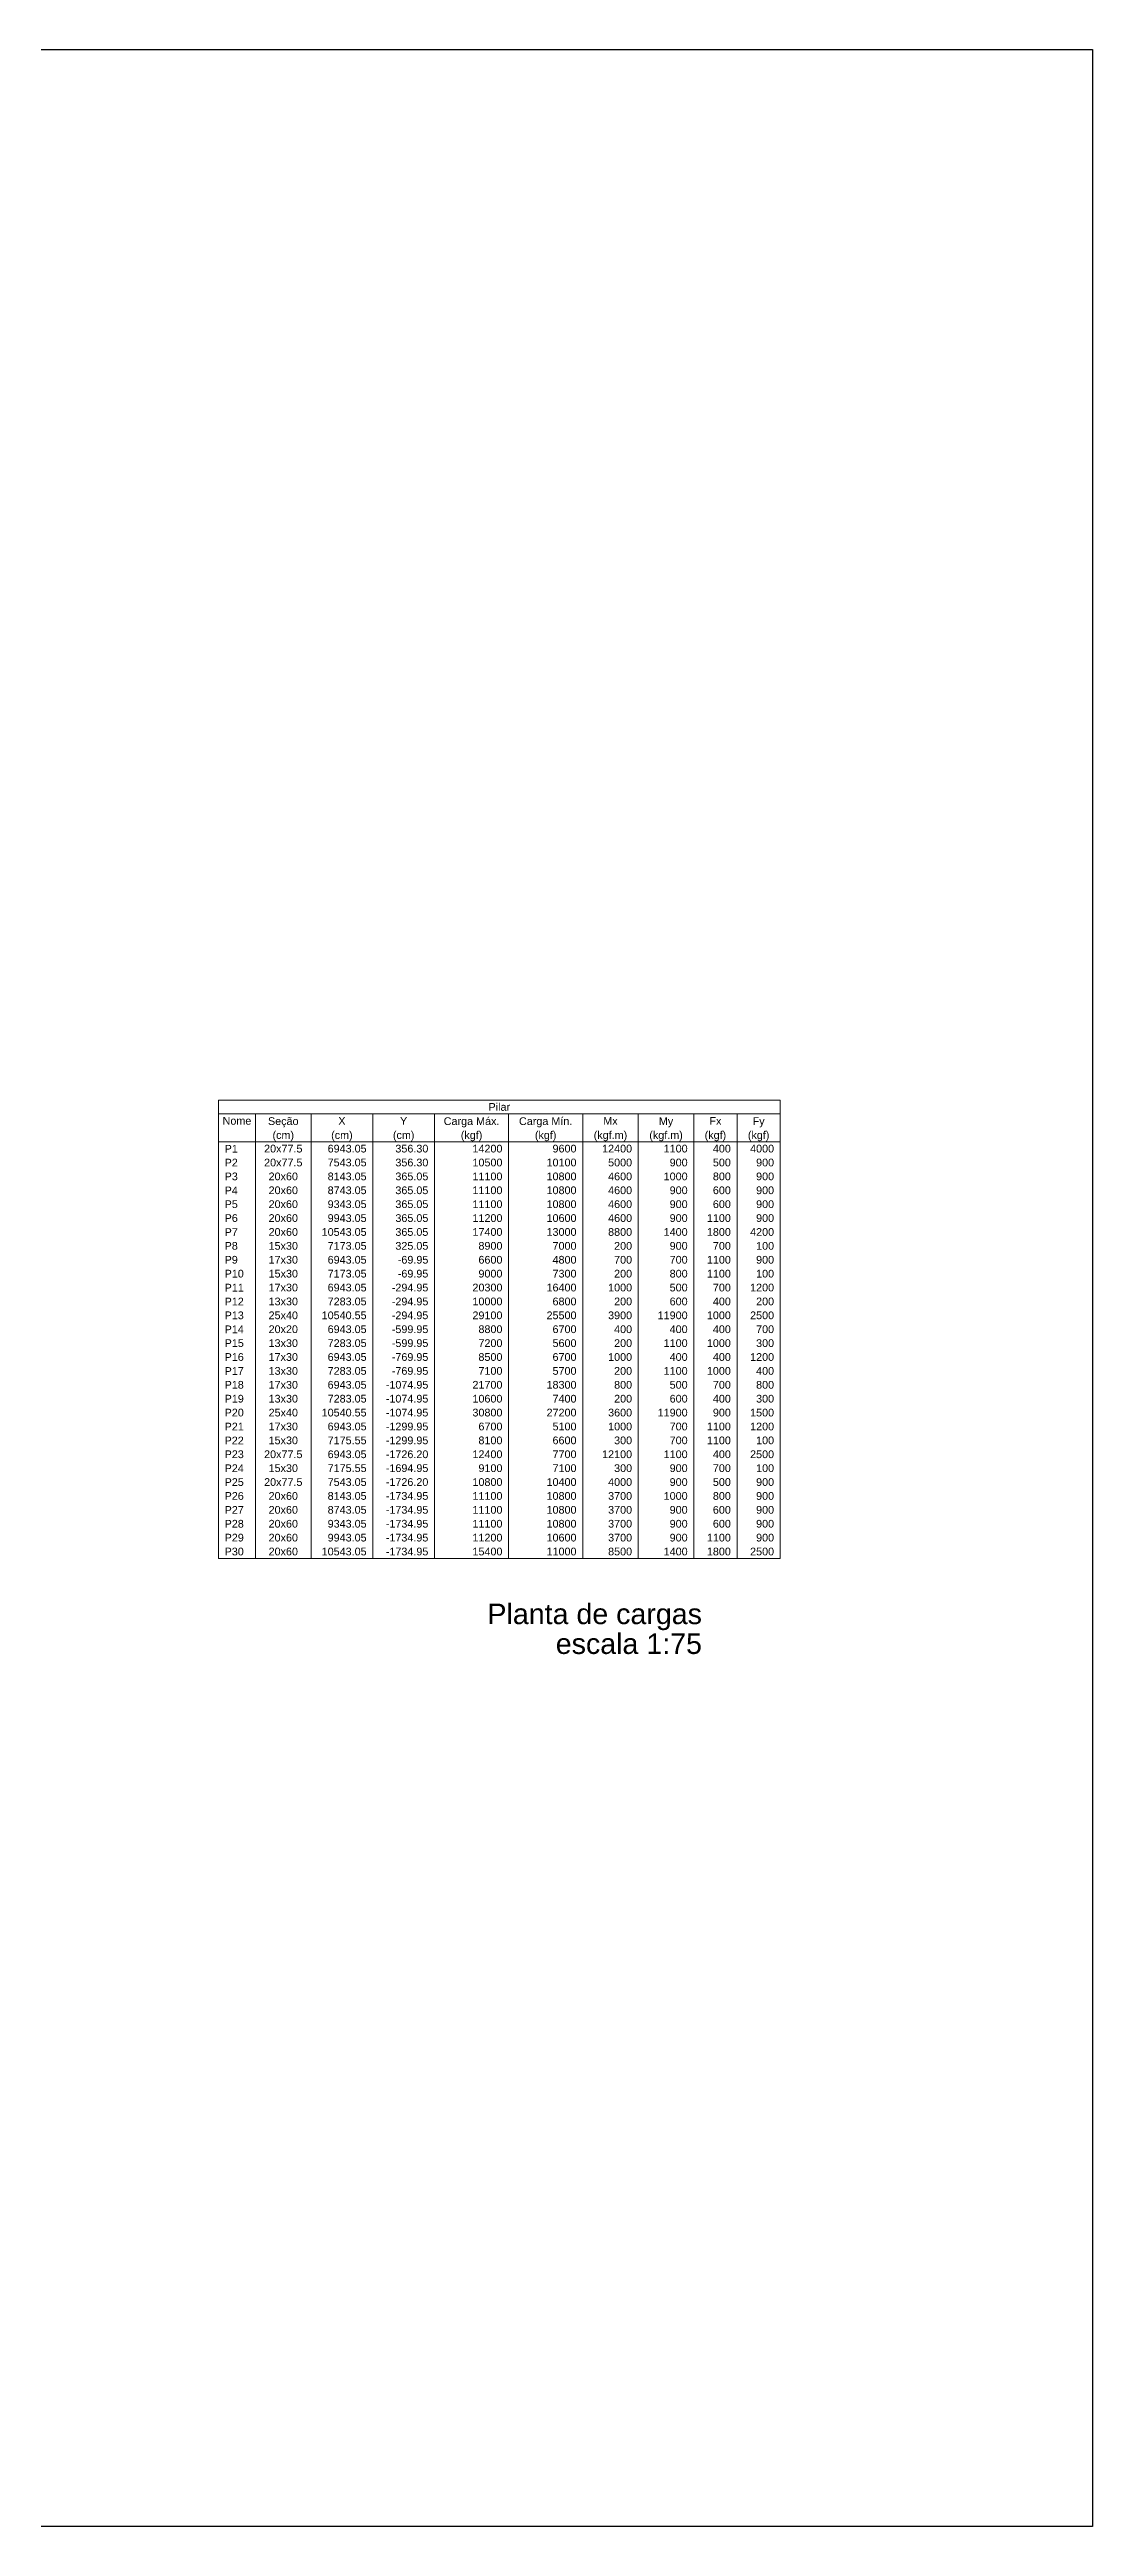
# Model space of a CAD drawing. Extents: x 25 to 1028, y -81 to 176.
# Drawn here: x 840.89 to 858.73, y 4.96 to 47.32 of the extents above; entities that cross this region are included whole.
import ezdxf

# ---------------------------------------------------------------- set-up
doc = ezdxf.new("R2010")
doc.units = 0
doc.header["$LTSCALE"] = 0.3
for name, color, linetype, lineweight in [('LC-Tabelas', 1, 'CONTINUOUS', 20), ('LC-Textos', 3, 'CONTINUOUS', 20), ('LC-Textos das tabelas', 5, 'CONTINUOUS', 5)]:
    doc.layers.add(name, color=color, linetype=linetype, lineweight=lineweight)
doc.layers.add('VPort', color=45, linetype='CONTINUOUS', plot=False)
doc.styles.add('Arial', font='arial.ttf')

msp = doc.modelspace()

# ---------------------------------------------------------------- linework, layer by layer
at = {"layer": 'LC-Tabelas'}
for p, q in [((843.7781229, 29.35220551), (853.3877229, 29.35220551)), ((843.7781229, 29.35220551), (843.7781229, 21.51140551)), ((853.3877229, 29.35220551), (853.3877229, 21.51140551)), ((853.3877229, 29.35220551), (853.3877229, 29.11460551)), ((843.7781229, 29.11460551), (853.3877229, 29.11460551)), ((844.4117229, 29.11460551), (844.4117229, 21.51140551)), ((845.3621229, 29.11460551), (845.3621229, 21.51140551)), ((846.4181229, 29.11460551), (846.4181229, 21.51140551)), ((847.4741229, 29.11460551), (847.4741229, 21.51140551)), ((848.7413229, 29.11460551), (848.7413229, 21.51140551)), ((850.0085229, 29.11460551), (850.0085229, 21.51140551)), ((850.9589229, 29.11460551), (850.9589229, 21.51140551)), ((851.9093229, 29.11460551), (851.9093229, 21.51140551)), ((852.6485229, 29.11460551), (852.6485229, 21.51140551)), ((843.7781229, 28.63940551), (853.3877229, 28.63940551)), ((843.7781229, 21.51140551), (853.3877229, 21.51140551))]:
    msp.add_line(p, q, dxfattribs=at)
at = {"layer": 'VPort'}
msp.add_lwpolyline([(812.40033924, 47.3179392), (858.72820673, 47.3179392), (858.72820673, 4.95887634), (812.40033924, 4.95887634)], close=True, dxfattribs=at)

# ---------------------------------------------------------------- texts
at = {"layer": 'LC-Textos', "char_height": 0.35, "attachment_point": 9, "line_spacing_factor": 0.798, "style": 'Arial'}
for s, insert, width in [('Planta de cargas', (852.04840099, 20.28460412), 6.72), ('escala 1:75', (852.04840099, 19.87510412), 4.62)]:
    msp.add_mtext(s, dxfattribs=dict(at, insert=insert, width=width))
at = {"layer": 'LC-Textos das tabelas', "char_height": 0.132, "line_spacing_factor": 0.798, "style": 'Arial'}
for s, insert, width, attachment_point in [('Pilar', (848.5827513, 29.16716551), 0.792, 8), ('Nome', (844.0947513, 28.92956551), 0.6336, 8), ('Seção', (844.8867513, 28.88600551), 0.792, 8), ('(cm)', (844.8867513, 28.64840551), 0.6336, 8), ('(cm)', (845.8899513, 28.64840551), 0.6336, 8), ('X', (845.8899513, 28.92956551), 0.1584, 8), ('(cm)', (846.9459513, 28.64840551), 0.6336, 8), ('Y', (846.9459513, 28.92956551), 0.1584, 8), ('Carga Máx.', (848.1075513, 28.88600551), 1.584, 8), ('(kgf)', (848.1075513, 28.64840551), 0.792, 8), ('Carga Mín.', (849.3747513, 28.88600551), 1.584, 8), ('(kgf)', (849.3747513, 28.64840551), 0.792, 8), ('(kgf.m)', (850.4835513, 28.64840551), 1.1088, 8), ('Mx', (850.4835513, 28.92956551), 0.3168, 8), ('(kgf.m)', (851.4339513, 28.64840551), 1.1088, 8), ('My', (851.4339513, 28.88600551), 0.3168, 8), ('(kgf)', (852.2787513, 28.64840551), 0.792, 8), ('Fx', (852.2787513, 28.92956551), 0.3168, 8), ('(kgf)', (853.0179513, 28.64840551), 0.792, 8), ('Fy', (853.0179513, 28.88600551), 0.3168, 8), ('P1', (843.8835513, 28.45436551), 0.3168, 7), ('20x77.5', (844.8867513, 28.45436551), 1.1088, 8), ('6943.05', (846.3123513, 28.45436551), 1.1088, 9), ('356.30', (847.3683513, 28.45436551), 0.9504, 9), ('14200', (848.6355513, 28.45436551), 0.792, 9), ('9600', (849.9027513, 28.45436551), 0.6336, 9), ('12400', (850.8531513, 28.45436551), 0.792, 9), ('1100', (851.8035513, 28.45436551), 0.6336, 9), ('400', (852.5427513, 28.45436551), 0.4752, 9), ('4000', (853.2819513, 28.45436551), 0.6336, 9), ('P2', (843.8835513, 28.21676551), 0.3168, 7), ('P3', (843.8835513, 27.97916551), 0.3168, 7), ('20x77.5', (844.8867513, 28.21676551), 1.1088, 8), ('20x60', (844.8867513, 27.97916551), 0.792, 8), ('8143.05', (846.3123513, 27.97916551), 1.1088, 9), ('7543.05', (846.3123513, 28.21676551), 1.1088, 9), ('356.30', (847.3683513, 28.21676551), 0.9504, 9), ('365.05', (847.3683513, 27.97916551), 0.9504, 9), ('10500', (848.6355513, 28.21676551), 0.792, 9), ('11100', (848.6355513, 27.97916551), 0.792, 9), ('10100', (849.9027513, 28.21676551), 0.792, 9), ('10800', (849.9027513, 27.97916551), 0.792, 9), ('4600', (850.8531513, 27.97916551), 0.6336, 9), ('5000', (850.8531513, 28.21676551), 0.6336, 9), ('1000', (851.8035513, 27.97916551), 0.6336, 9), ('900', (851.8035513, 28.21676551), 0.4752, 9), ('500', (852.5427513, 28.21676551), 0.4752, 9), ('800', (852.5427513, 27.97916551), 0.4752, 9), ('900', (853.2819513, 28.21676551), 0.4752, 9), ('900', (853.2819513, 27.97916551), 0.4752, 9), ('P4', (843.8835513, 27.74156551), 0.3168, 7), ('P5', (843.8835513, 27.50396551), 0.3168, 7), ('20x60', (844.8867513, 27.74156551), 0.792, 8), ('20x60', (844.8867513, 27.50396551), 0.792, 8), ('8743.05', (846.3123513, 27.74156551), 1.1088, 9), ('9343.05', (846.3123513, 27.50396551), 1.1088, 9), ('365.05', (847.3683513, 27.74156551), 0.9504, 9), ('365.05', (847.3683513, 27.50396551), 0.9504, 9), ('11100', (848.6355513, 27.74156551), 0.792, 9), ('11100', (848.6355513, 27.50396551), 0.792, 9), ('10800', (849.9027513, 27.74156551), 0.792, 9), ('10800', (849.9027513, 27.50396551), 0.792, 9), ('4600', (850.8531513, 27.74156551), 0.6336, 9), ('4600', (850.8531513, 27.50396551), 0.6336, 9), ('900', (851.8035513, 27.74156551), 0.4752, 9), ('900', (851.8035513, 27.50396551), 0.4752, 9), ('600', (852.5427513, 27.74156551), 0.4752, 9), ('600', (852.5427513, 27.50396551), 0.4752, 9), ('900', (853.2819513, 27.74156551), 0.4752, 9), ('900', (853.2819513, 27.50396551), 0.4752, 9), ('P6', (843.8835513, 27.26636551), 0.3168, 7), ('P7', (843.8835513, 27.02876551), 0.3168, 7), ('20x60', (844.8867513, 27.26636551), 0.792, 8), ('20x60', (844.8867513, 27.02876551), 0.792, 8), ('10543.05', (846.3123513, 27.02876551), 1.2672, 9), ('9943.05', (846.3123513, 27.26636551), 1.1088, 9), ('365.05', (847.3683513, 27.26636551), 0.9504, 9), ('365.05', (847.3683513, 27.02876551), 0.9504, 9), ('11200', (848.6355513, 27.26636551), 0.792, 9), ('17400', (848.6355513, 27.02876551), 0.792, 9), ('10600', (849.9027513, 27.26636551), 0.792, 9), ('13000', (849.9027513, 27.02876551), 0.792, 9), ('4600', (850.8531513, 27.26636551), 0.6336, 9), ('8800', (850.8531513, 27.02876551), 0.6336, 9), ('1400', (851.8035513, 27.02876551), 0.6336, 9), ('900', (851.8035513, 27.26636551), 0.4752, 9), ('1100', (852.5427513, 27.26636551), 0.6336, 9), ('1800', (852.5427513, 27.02876551), 0.6336, 9), ('4200', (853.2819513, 27.02876551), 0.6336, 9), ('900', (853.2819513, 27.26636551), 0.4752, 9), ('P8', (843.8835513, 26.79116551), 0.3168, 7), ('P9', (843.8835513, 26.55356551), 0.3168, 7), ('15x30', (844.8867513, 26.79116551), 0.792, 8), ('17x30', (844.8867513, 26.55356551), 0.792, 8), ('6943.05', (846.3123513, 26.55356551), 1.1088, 9), ('7173.05', (846.3123513, 26.79116551), 1.1088, 9), ('325.05', (847.3683513, 26.79116551), 0.9504, 9), ('-69.95', (847.3683513, 26.55356551), 0.9504, 9), ('8900', (848.6355513, 26.79116551), 0.6336, 9), ('6600', (848.6355513, 26.55356551), 0.6336, 9), ('4800', (849.9027513, 26.55356551), 0.6336, 9), ('7000', (849.9027513, 26.79116551), 0.6336, 9), ('200', (850.8531513, 26.79116551), 0.4752, 9), ('700', (850.8531513, 26.55356551), 0.4752, 9), ('900', (851.8035513, 26.79116551), 0.4752, 9), ('700', (851.8035513, 26.55356551), 0.4752, 9), ('1100', (852.5427513, 26.55356551), 0.6336, 9), ('700', (852.5427513, 26.79116551), 0.4752, 9), ('900', (853.2819513, 26.55356551), 0.4752, 9), ('100', (853.2819513, 26.79116551), 0.4752, 9), ('P10', (843.8835513, 26.31596551), 0.4752, 7), ('15x30', (844.8867513, 26.31596551), 0.792, 8), ('7173.05', (846.3123513, 26.31596551), 1.1088, 9), ('-69.95', (847.3683513, 26.31596551), 0.9504, 9), ('9000', (848.6355513, 26.31596551), 0.6336, 9), ('7300', (849.9027513, 26.31596551), 0.6336, 9), ('200', (850.8531513, 26.31596551), 0.4752, 9), ('800', (851.8035513, 26.31596551), 0.4752, 9), ('1100', (852.5427513, 26.31596551), 0.6336, 9), ('100', (853.2819513, 26.31596551), 0.4752, 9), ('P11', (843.8835513, 26.07836551), 0.4752, 7), ('P12', (843.8835513, 25.84076551), 0.4752, 7), ('17x30', (844.8867513, 26.07836551), 0.792, 8), ('13x30', (844.8867513, 25.84076551), 0.792, 8), ('6943.05', (846.3123513, 26.07836551), 1.1088, 9), ('7283.05', (846.3123513, 25.84076551), 1.1088, 9), ('-294.95', (847.3683513, 26.07836551), 1.1088, 9), ('-294.95', (847.3683513, 25.84076551), 1.1088, 9), ('20300', (848.6355513, 26.07836551), 0.792, 9), ('10000', (848.6355513, 25.84076551), 0.792, 9), ('16400', (849.9027513, 26.07836551), 0.792, 9), ('6800', (849.9027513, 25.84076551), 0.6336, 9), ('1000', (850.8531513, 26.07836551), 0.6336, 9), ('200', (850.8531513, 25.84076551), 0.4752, 9), ('500', (851.8035513, 26.07836551), 0.4752, 9), ('600', (851.8035513, 25.84076551), 0.4752, 9), ('400', (852.5427513, 25.84076551), 0.4752, 9), ('700', (852.5427513, 26.07836551), 0.4752, 9), ('1200', (853.2819513, 26.07836551), 0.6336, 9), ('200', (853.2819513, 25.84076551), 0.4752, 9), ('P13', (843.8835513, 25.60316551), 0.4752, 7), ('P14', (843.8835513, 25.36556551), 0.4752, 7), ('25x40', (844.8867513, 25.60316551), 0.792, 8), ('20x20', (844.8867513, 25.36556551), 0.792, 8), ('10540.55', (846.3123513, 25.60316551), 1.2672, 9), ('6943.05', (846.3123513, 25.36556551), 1.1088, 9), ('-294.95', (847.3683513, 25.60316551), 1.1088, 9), ('-599.95', (847.3683513, 25.36556551), 1.1088, 9), ('29100', (848.6355513, 25.60316551), 0.792, 9), ('8800', (848.6355513, 25.36556551), 0.6336, 9), ('25500', (849.9027513, 25.60316551), 0.792, 9), ('6700', (849.9027513, 25.36556551), 0.6336, 9), ('3900', (850.8531513, 25.60316551), 0.6336, 9), ('400', (850.8531513, 25.36556551), 0.4752, 9), ('11900', (851.8035513, 25.60316551), 0.792, 9), ('400', (851.8035513, 25.36556551), 0.4752, 9), ('1000', (852.5427513, 25.60316551), 0.6336, 9), ('400', (852.5427513, 25.36556551), 0.4752, 9), ('2500', (853.2819513, 25.60316551), 0.6336, 9), ('700', (853.2819513, 25.36556551), 0.4752, 9), ('P15', (843.8835513, 25.12796551), 0.4752, 7), ('P16', (843.8835513, 24.89036551), 0.4752, 7), ('13x30', (844.8867513, 25.12796551), 0.792, 8), ('17x30', (844.8867513, 24.89036551), 0.792, 8), ('6943.05', (846.3123513, 24.89036551), 1.1088, 9), ('7283.05', (846.3123513, 25.12796551), 1.1088, 9), ('-599.95', (847.3683513, 25.12796551), 1.1088, 9), ('-769.95', (847.3683513, 24.89036551), 1.1088, 9), ('8500', (848.6355513, 24.89036551), 0.6336, 9), ('7200', (848.6355513, 25.12796551), 0.6336, 9), ('5600', (849.9027513, 25.12796551), 0.6336, 9), ('6700', (849.9027513, 24.89036551), 0.6336, 9), ('1000', (850.8531513, 24.89036551), 0.6336, 9), ('200', (850.8531513, 25.12796551), 0.4752, 9), ('1100', (851.8035513, 25.12796551), 0.6336, 9), ('400', (851.8035513, 24.89036551), 0.4752, 9), ('1000', (852.5427513, 25.12796551), 0.6336, 9), ('400', (852.5427513, 24.89036551), 0.4752, 9), ('1200', (853.2819513, 24.89036551), 0.6336, 9), ('300', (853.2819513, 25.12796551), 0.4752, 9), ('P17', (843.8835513, 24.65276551), 0.4752, 7), ('13x30', (844.8867513, 24.65276551), 0.792, 8), ('7283.05', (846.3123513, 24.65276551), 1.1088, 9), ('-769.95', (847.3683513, 24.65276551), 1.1088, 9), ('7100', (848.6355513, 24.65276551), 0.6336, 9), ('5700', (849.9027513, 24.65276551), 0.6336, 9), ('200', (850.8531513, 24.65276551), 0.4752, 9), ('1100', (851.8035513, 24.65276551), 0.6336, 9), ('1000', (852.5427513, 24.65276551), 0.6336, 9), ('400', (853.2819513, 24.65276551), 0.4752, 9), ('P18', (843.8835513, 24.41516551), 0.4752, 7), ('P19', (843.8835513, 24.17756551), 0.4752, 7), ('17x30', (844.8867513, 24.41516551), 0.792, 8), ('13x30', (844.8867513, 24.17756551), 0.792, 8), ('6943.05', (846.3123513, 24.41516551), 1.1088, 9), ('7283.05', (846.3123513, 24.17756551), 1.1088, 9), ('-1074.95', (847.3683513, 24.41516551), 1.2672, 9), ('-1074.95', (847.3683513, 24.17756551), 1.2672, 9), ('21700', (848.6355513, 24.41516551), 0.792, 9), ('10600', (848.6355513, 24.17756551), 0.792, 9), ('18300', (849.9027513, 24.41516551), 0.792, 9), ('7400', (849.9027513, 24.17756551), 0.6336, 9), ('800', (850.8531513, 24.41516551), 0.4752, 9), ('200', (850.8531513, 24.17756551), 0.4752, 9), ('500', (851.8035513, 24.41516551), 0.4752, 9), ('600', (851.8035513, 24.17756551), 0.4752, 9), ('400', (852.5427513, 24.17756551), 0.4752, 9), ('700', (852.5427513, 24.41516551), 0.4752, 9), ('300', (853.2819513, 24.17756551), 0.4752, 9), ('800', (853.2819513, 24.41516551), 0.4752, 9), ('P20', (843.8835513, 23.93996551), 0.4752, 7), ('P21', (843.8835513, 23.70236551), 0.4752, 7), ('25x40', (844.8867513, 23.93996551), 0.792, 8), ('17x30', (844.8867513, 23.70236551), 0.792, 8), ('10540.55', (846.3123513, 23.93996551), 1.2672, 9), ('6943.05', (846.3123513, 23.70236551), 1.1088, 9), ('-1074.95', (847.3683513, 23.93996551), 1.2672, 9), ('-1299.95', (847.3683513, 23.70236551), 1.2672, 9), ('30800', (848.6355513, 23.93996551), 0.792, 9), ('6700', (848.6355513, 23.70236551), 0.6336, 9), ('27200', (849.9027513, 23.93996551), 0.792, 9), ('5100', (849.9027513, 23.70236551), 0.6336, 9), ('3600', (850.8531513, 23.93996551), 0.6336, 9), ('1000', (850.8531513, 23.70236551), 0.6336, 9), ('11900', (851.8035513, 23.93996551), 0.792, 9), ('700', (851.8035513, 23.70236551), 0.4752, 9), ('1100', (852.5427513, 23.70236551), 0.6336, 9), ('900', (852.5427513, 23.93996551), 0.4752, 9), ('1500', (853.2819513, 23.93996551), 0.6336, 9), ('1200', (853.2819513, 23.70236551), 0.6336, 9), ('P22', (843.8835513, 23.46476551), 0.4752, 7), ('P23', (843.8835513, 23.22716551), 0.4752, 7), ('20x77.5', (844.8867513, 23.22716551), 1.1088, 8), ('15x30', (844.8867513, 23.46476551), 0.792, 8), ('6943.05', (846.3123513, 23.22716551), 1.1088, 9), ('7175.55', (846.3123513, 23.46476551), 1.1088, 9), ('-1299.95', (847.3683513, 23.46476551), 1.2672, 9), ('-1726.20', (847.3683513, 23.22716551), 1.2672, 9), ('12400', (848.6355513, 23.22716551), 0.792, 9), ('8100', (848.6355513, 23.46476551), 0.6336, 9), ('6600', (849.9027513, 23.46476551), 0.6336, 9), ('7700', (849.9027513, 23.22716551), 0.6336, 9), ('12100', (850.8531513, 23.22716551), 0.792, 9), ('300', (850.8531513, 23.46476551), 0.4752, 9), ('1100', (851.8035513, 23.22716551), 0.6336, 9), ('700', (851.8035513, 23.46476551), 0.4752, 9), ('1100', (852.5427513, 23.46476551), 0.6336, 9), ('400', (852.5427513, 23.22716551), 0.4752, 9), ('2500', (853.2819513, 23.22716551), 0.6336, 9), ('100', (853.2819513, 23.46476551), 0.4752, 9), ('P24', (843.8835513, 22.98956551), 0.4752, 7), ('P25', (843.8835513, 22.75196551), 0.4752, 7), ('20x77.5', (844.8867513, 22.75196551), 1.1088, 8), ('15x30', (844.8867513, 22.98956551), 0.792, 8), ('7175.55', (846.3123513, 22.98956551), 1.1088, 9), ('7543.05', (846.3123513, 22.75196551), 1.1088, 9), ('-1694.95', (847.3683513, 22.98956551), 1.2672, 9), ('-1726.20', (847.3683513, 22.75196551), 1.2672, 9), ('10800', (848.6355513, 22.75196551), 0.792, 9), ('9100', (848.6355513, 22.98956551), 0.6336, 9), ('10400', (849.9027513, 22.75196551), 0.792, 9), ('7100', (849.9027513, 22.98956551), 0.6336, 9), ('4000', (850.8531513, 22.75196551), 0.6336, 9), ('300', (850.8531513, 22.98956551), 0.4752, 9), ('900', (851.8035513, 22.98956551), 0.4752, 9), ('900', (851.8035513, 22.75196551), 0.4752, 9), ('500', (852.5427513, 22.75196551), 0.4752, 9), ('700', (852.5427513, 22.98956551), 0.4752, 9), ('900', (853.2819513, 22.75196551), 0.4752, 9), ('100', (853.2819513, 22.98956551), 0.4752, 9), ('P26', (843.8835513, 22.51436551), 0.4752, 7), ('20x60', (844.8867513, 22.51436551), 0.792, 8), ('8143.05', (846.3123513, 22.51436551), 1.1088, 9), ('-1734.95', (847.3683513, 22.51436551), 1.2672, 9), ('11100', (848.6355513, 22.51436551), 0.792, 9), ('10800', (849.9027513, 22.51436551), 0.792, 9), ('3700', (850.8531513, 22.51436551), 0.6336, 9), ('1000', (851.8035513, 22.51436551), 0.6336, 9), ('800', (852.5427513, 22.51436551), 0.4752, 9), ('900', (853.2819513, 22.51436551), 0.4752, 9), ('P27', (843.8835513, 22.27676551), 0.4752, 7), ('P28', (843.8835513, 22.03916551), 0.4752, 7), ('20x60', (844.8867513, 22.27676551), 0.792, 8), ('20x60', (844.8867513, 22.03916551), 0.792, 8), ('8743.05', (846.3123513, 22.27676551), 1.1088, 9), ('9343.05', (846.3123513, 22.03916551), 1.1088, 9), ('-1734.95', (847.3683513, 22.27676551), 1.2672, 9), ('-1734.95', (847.3683513, 22.03916551), 1.2672, 9), ('11100', (848.6355513, 22.27676551), 0.792, 9), ('11100', (848.6355513, 22.03916551), 0.792, 9), ('10800', (849.9027513, 22.27676551), 0.792, 9), ('10800', (849.9027513, 22.03916551), 0.792, 9), ('3700', (850.8531513, 22.27676551), 0.6336, 9), ('3700', (850.8531513, 22.03916551), 0.6336, 9), ('900', (851.8035513, 22.27676551), 0.4752, 9), ('900', (851.8035513, 22.03916551), 0.4752, 9), ('600', (852.5427513, 22.27676551), 0.4752, 9), ('600', (852.5427513, 22.03916551), 0.4752, 9), ('900', (853.2819513, 22.27676551), 0.4752, 9), ('900', (853.2819513, 22.03916551), 0.4752, 9), ('P29', (843.8835513, 21.80156551), 0.4752, 7), ('P30', (843.8835513, 21.56396551), 0.4752, 7), ('20x60', (844.8867513, 21.80156551), 0.792, 8), ('20x60', (844.8867513, 21.56396551), 0.792, 8), ('10543.05', (846.3123513, 21.56396551), 1.2672, 9), ('9943.05', (846.3123513, 21.80156551), 1.1088, 9), ('-1734.95', (847.3683513, 21.80156551), 1.2672, 9), ('-1734.95', (847.3683513, 21.56396551), 1.2672, 9), ('11200', (848.6355513, 21.80156551), 0.792, 9), ('15400', (848.6355513, 21.56396551), 0.792, 9), ('10600', (849.9027513, 21.80156551), 0.792, 9), ('11000', (849.9027513, 21.56396551), 0.792, 9), ('3700', (850.8531513, 21.80156551), 0.6336, 9), ('8500', (850.8531513, 21.56396551), 0.6336, 9), ('1400', (851.8035513, 21.56396551), 0.6336, 9), ('900', (851.8035513, 21.80156551), 0.4752, 9), ('1100', (852.5427513, 21.80156551), 0.6336, 9), ('1800', (852.5427513, 21.56396551), 0.6336, 9), ('2500', (853.2819513, 21.56396551), 0.6336, 9), ('900', (853.2819513, 21.80156551), 0.4752, 9)]:
    msp.add_mtext(s, dxfattribs=dict(at, insert=insert, width=width, attachment_point=attachment_point))

doc.saveas('drawing.dxf')
